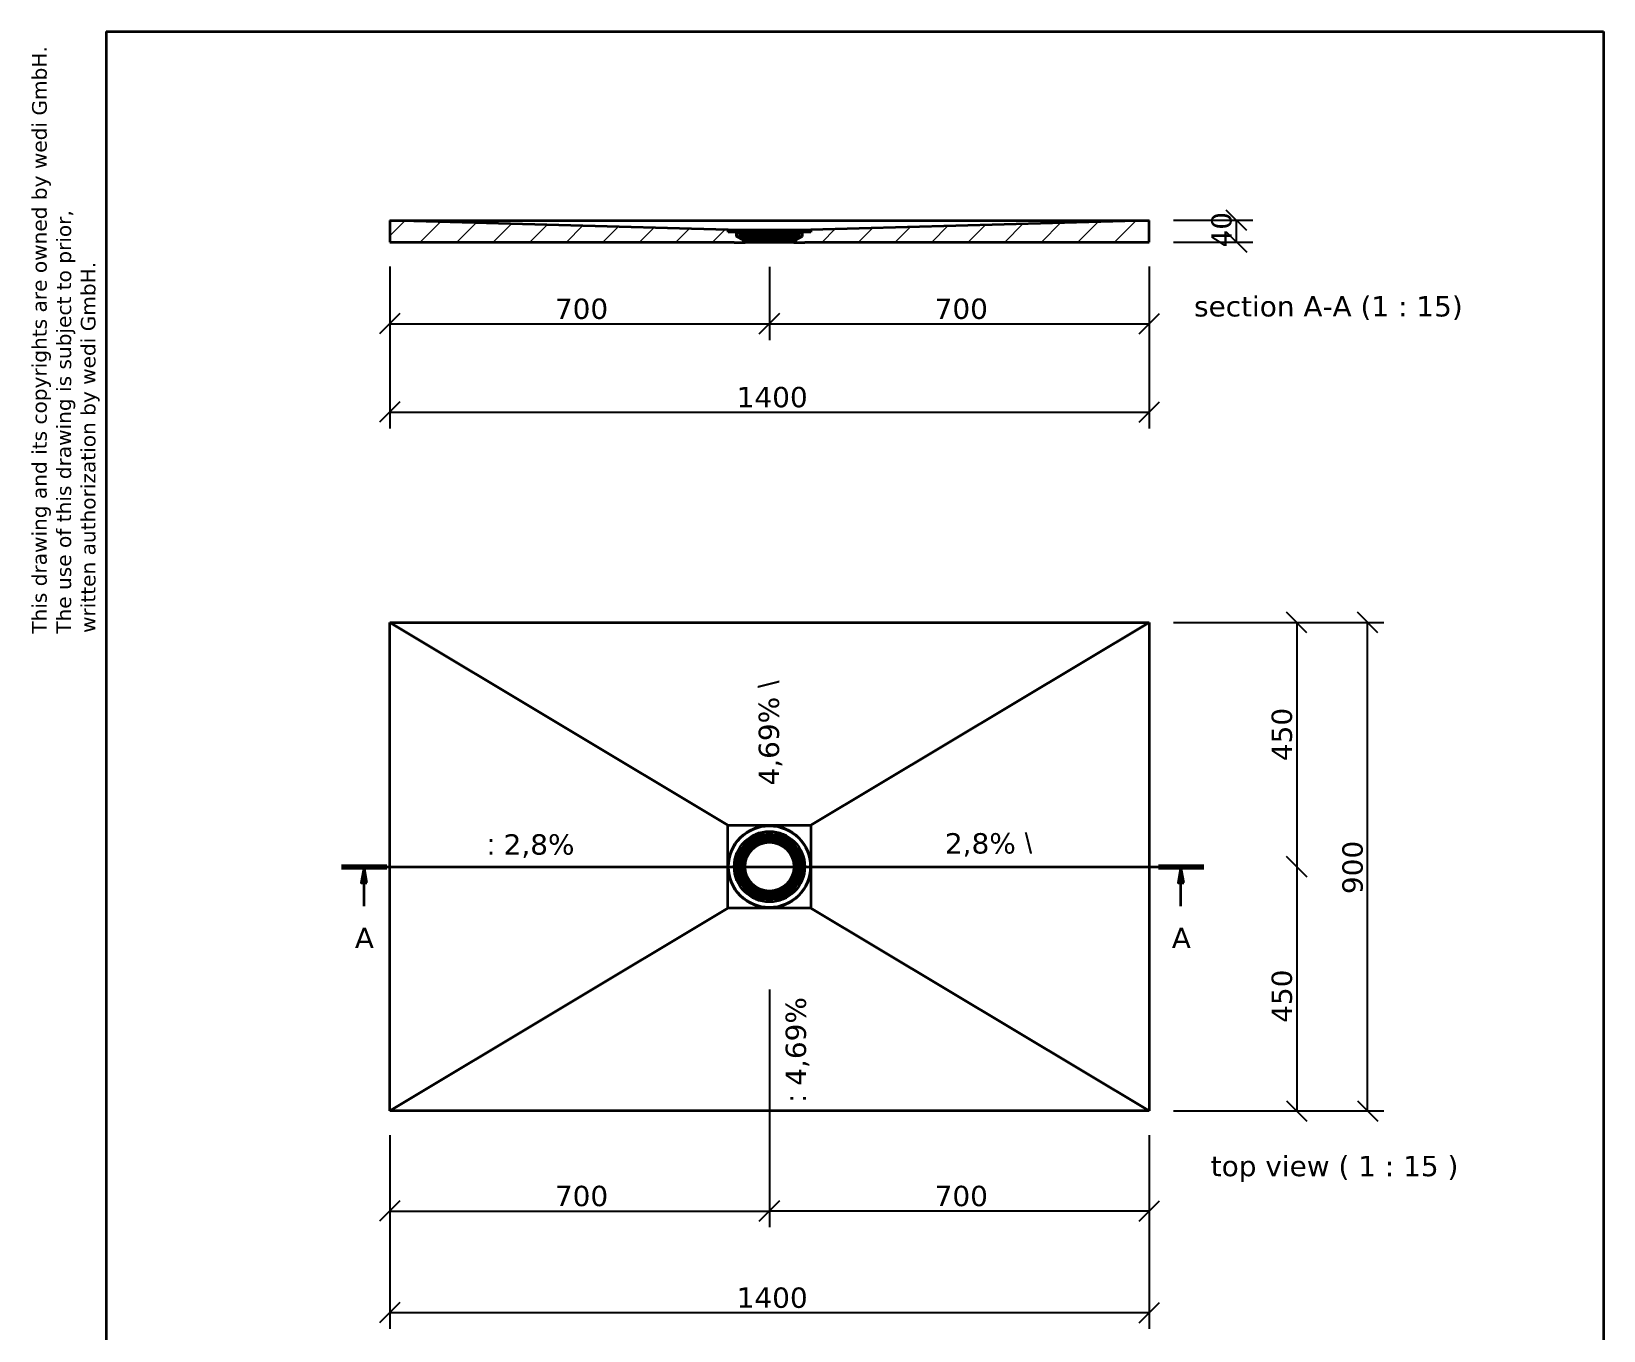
# Model space of a CAD drawing. Header units: millimetres. Extents: x 102 to 3000, y 150 to 4305.
# Drawn here: x 102 to 3000, y 1911 to 4305 of the extents above; entities that cross this region are included whole.
import ezdxf

# ---------------------------------------------------------------- set-up
doc = ezdxf.new("R2010")
doc.units = ezdxf.units.MM
doc.header["$LTSCALE"] = 15
for name, color, linetype, lineweight in [('_Sichtbarkanten', 7, 'Continuous', 35), ('Bemaßung (ISO)', 7, 'Continuous', 25), ('Rahmen (ISO)', 7, 'Continuous', 35), ('Schnittlinie (ISO)', 7, 'Continuous', 35), ('Schraffur (ISO)', 7, 'Continuous', 13), ('Symbol (ISO)', 7, 'Continuous', 25), ('Verdeckt (ISO)', 7, 'Continuous', 35)]:
    doc.layers.add(name, color=color, linetype=linetype, lineweight=lineweight)
doc.styles.add('Bezeichnungstext (DIN)', font='verdana.ttf')
doc.styles.add('Notiztext (DIN)', font='verdana.ttf')
doc.styles.add('Textstil65', font='verdana.ttf')
doc.dimstyles.new('Standard (DIN)', dxfattribs={"dimscale": 15, "dimtxt": 2.5, "dimasz": 2.5, "dimexe": 2, "dimexo": 10, "dimgap": 0.5, "dimtad": 1, "dimdec": 1, "dimrnd": 1e-08, "dimtxsty": 'Notiztext (DIN)', "dimblk": 'OBLIQUE', "dimcen": 0.09, "dimclrd": 256, "dimclre": 256, "dimclrt": 256, "dimadec": 0, "dimazin": 2, "dimtfac": 1, "dimtmove": 0, "dimatfit": 3, "dimfxl": 0, "dimtolj": 1, "dimtzin": 0, "dimlwd": -1, "dimlwe": -1, "dimarcsym": 0})
doc.dimstyles.new('Standard (DIN)-02', dxfattribs={"dimscale": 15, "dimtxt": 2.5, "dimasz": 2.5, "dimexe": 2, "dimexo": 3, "dimgap": 0.5, "dimtad": 1, "dimdec": 1, "dimrnd": 1e-08, "dimtxsty": 'Notiztext (DIN)', "dimblk": 'OBLIQUE', "dimcen": 0.09, "dimclrd": 256, "dimclre": 256, "dimclrt": 256, "dimadec": 0, "dimazin": 2, "dimtfac": 1, "dimtmove": 0, "dimatfit": 3, "dimfxl": 0, "dimtolj": 1, "dimtzin": 0, "dimlwd": -1, "dimlwe": -1, "dimarcsym": 0})

# ---------------------------------------------------------------- blocks, each defined once
blk = doc.blocks.new('Ränder Wedi_hoch')
at = {"layer": 'Rahmen (ISO)'}
for p, q in [((16, 287), (16, 10)), ((16, 287), (200, 287)), ((200, 287), (200, 10)), ((16, 10), (200, 10))]:
    blk.add_line(p, q, dxfattribs=at)
at = {"layer": 'Rahmen (ISO)', "char_height": 1.8, "attachment_point": 7, "rotation": 90, "style": 'Textstil65'}
for s, insert in [('This drawing and its copyrights are owned by wedi GmbH.', (9.2, 213)), ('The use of this drawing is subject to prior,', (12.2, 213)), ('written authorization by wedi GmbH.', (15.19, 213.1)), ('unterliegt dem Urheberrecht. Die Verwendung bedarf in jedem', (12.2, 10.21)), ('Fall der vorherigen, schriftlichen Zustimmung der wedi GmbH.', (15.19, 10.24)), ('Diese Zeichnung / Skizze ist Eigentum der wedi GmbH und ', (9.2, 10.24))]:
    blk.add_mtext(s, dxfattribs=dict(at, insert=insert))
blk = doc.blocks.new('_Oblique')
at = {"color": 0, "linetype": 'ByBlock', "lineweight": -2}
blk.add_line((-0.5, -0.5), (0.5, 0.5), dxfattribs=at)
blk = doc.blocks.new('*D40')
at = {"layer": 'Bemaßung (ISO)', "transparency": 16777216}
for p, q in [((762.5, 2270.7), (762.5, 1913.7)), ((2162.5, 2270.7), (2162.5, 1913.7)), ((2162.5, 1943.7), (762.5, 1943.7))]:
    blk.add_line(p, q, dxfattribs=at)
at = {"layer": 'Defpoints', "color": 0, "transparency": 16777216}
for p in [(762.5, 2315.7), (2162.5, 2315.7), (762.5, 1943.7)]:
    blk.add_point(p, dxfattribs=at)
at = {"layer": 'Bemaßung (ISO)', "transparency": 16777216, "xscale": 37.5, "yscale": 37.5, "zscale": 37.5, "rotation": 180}
blk.add_blockref('_Oblique', (762.5, 1943.7), dxfattribs=at)
at = {"layer": 'Bemaßung (ISO)', "transparency": 16777216, "xscale": 37.5, "yscale": 37.5, "zscale": 37.5}
blk.add_blockref('_Oblique', (2162.5, 1943.7), dxfattribs=at)
at = {"layer": 'Bemaßung (ISO)', "transparency": 16777216, "insert": (1402.1, 1990.2), "char_height": 37.5, "attachment_point": 1, "style": 'Notiztext (DIN)'}
blk.add_mtext('\\A1;1400', dxfattribs=at)
blk = doc.blocks.new('2DTransSchnitt0')
at = {"layer": 'Schnittlinie (ISO)', "linetype": 'Continuous'}
for p, q in [((44.9, 184.38), (150.86, 184.38)), ((47.69, 184.38), (47.34, 182.38)), ((47.69, 182.38), (47.69, 184.38)), ((48.04, 182.38), (47.69, 184.38)), ((148.07, 184.38), (147.72, 182.38)), ((148.07, 182.38), (148.07, 184.38)), ((148.42, 182.38), (148.07, 184.38)), ((47.34, 182.38), (48.04, 182.38)), ((47.69, 179.51), (47.69, 182.38)), ((147.72, 182.38), (148.42, 182.38)), ((148.07, 179.51), (148.07, 182.38))]:
    blk.add_line(p, q, dxfattribs=at)
at = {"layer": 'Schnittlinie (ISO)', "linetype": 'Continuous', "lineweight": 70}
for p, q in [((44.9, 184.38), (50.47, 184.38)), ((145.29, 184.38), (150.86, 184.38))]:
    blk.add_line(p, q, dxfattribs=at)
at = {"layer": 'Schnittlinie (ISO)', "linetype": 'Continuous', "flags": 128}
for points in [[(48.04, 182.38), (47.69, 184.38), (47.34, 182.38), (48.04, 182.38)], [(148.42, 182.38), (148.07, 184.38), (147.72, 182.38), (148.42, 182.38)]]:
    blk.add_lwpolyline(points, dxfattribs=at)
at = {"layer": 'Schnittlinie (ISO)'}
for points in [[(48.04, 182.38), (47.69, 184.38), (47.34, 182.38), (48.04, 182.38)], [(148.42, 182.38), (148.07, 184.38), (147.72, 182.38), (148.42, 182.38)]]:
    blk.add_solid(points, dxfattribs=at)
at = {"layer": 'Schnittlinie (ISO)', "char_height": 2.5, "attachment_point": 7, "style": 'Bezeichnungstext (DIN)'}
for insert in [(46.55, 174.38), (146.94, 174.38)]:
    blk.add_mtext('A', dxfattribs=dict(at, insert=insert))
blk = doc.blocks.new('*D42')
at = {"layer": 'Bemaßung (ISO)', "transparency": 16777216}
for p, q in [((2207.5, 3215.7), (2464.6, 3215.7)), ((2434.6, 3215.7), (2434.6, 2765.7))]:
    blk.add_line(p, q, dxfattribs=at)
at = {"layer": 'Defpoints', "color": 0, "transparency": 16777216}
for p in [(2162.5, 3215.7), (2262.9, 2765.7), (2434.6, 2765.7)]:
    blk.add_point(p, dxfattribs=at)
at = {"layer": 'Bemaßung (ISO)', "transparency": 16777216, "xscale": 37.5, "yscale": 37.5, "zscale": 37.5}
for p, rotation in [((2434.6, 3215.7), 90), ((2434.6, 2765.7), 270)]:
    blk.add_blockref('_Oblique', p, dxfattribs=dict(at, rotation=rotation))
at = {"layer": 'Bemaßung (ISO)', "transparency": 16777216, "insert": (2388.1, 2960.2), "char_height": 37.5, "attachment_point": 1, "rotation": 90, "style": 'Notiztext (DIN)'}
blk.add_mtext('\\A1;450', dxfattribs=at)
blk = doc.blocks.new('*D43')
at = {"layer": 'Bemaßung (ISO)', "transparency": 16777216}
for p, q in [((2434.6, 2765.7), (2434.6, 2315.7)), ((2207.5, 2315.7), (2464.6, 2315.7))]:
    blk.add_line(p, q, dxfattribs=at)
at = {"layer": 'Defpoints', "color": 0, "transparency": 16777216}
for p in [(2262.9, 2765.7), (2162.5, 2315.7), (2434.6, 2315.7)]:
    blk.add_point(p, dxfattribs=at)
at = {"layer": 'Bemaßung (ISO)', "transparency": 16777216, "xscale": 37.5, "yscale": 37.5, "zscale": 37.5}
for p, rotation in [((2434.6, 2765.7), 90), ((2434.6, 2315.7), 270)]:
    blk.add_blockref('_Oblique', p, dxfattribs=dict(at, rotation=rotation))
at = {"layer": 'Bemaßung (ISO)', "transparency": 16777216, "insert": (2388.1, 2477.9), "char_height": 37.5, "attachment_point": 1, "rotation": 90, "style": 'Notiztext (DIN)'}
blk.add_mtext('\\A1;450', dxfattribs=at)
blk = doc.blocks.new('*D44')
at = {"layer": 'Bemaßung (ISO)', "transparency": 16777216}
for p, q in [((2207.5, 3215.7), (2595, 3215.7)), ((2565, 2315.7), (2565, 3215.7)), ((2207.5, 2315.7), (2595, 2315.7))]:
    blk.add_line(p, q, dxfattribs=at)
at = {"layer": 'Defpoints', "color": 0, "transparency": 16777216}
for p in [(2162.5, 3215.7), (2565, 3215.7), (2162.5, 2315.7)]:
    blk.add_point(p, dxfattribs=at)
at = {"layer": 'Bemaßung (ISO)', "transparency": 16777216, "xscale": 37.5, "yscale": 37.5, "zscale": 37.5}
for p, rotation in [((2565, 3215.7), 90), ((2565, 2315.7), 270)]:
    blk.add_blockref('_Oblique', p, dxfattribs=dict(at, rotation=rotation))
at = {"layer": 'Bemaßung (ISO)', "transparency": 16777216, "insert": (2518.5, 2715.2), "char_height": 37.5, "attachment_point": 1, "rotation": 90, "style": 'Notiztext (DIN)'}
blk.add_mtext('\\A1;900', dxfattribs=at)
blk = doc.blocks.new('*D45')
at = {"layer": 'Bemaßung (ISO)', "transparency": 16777216}
for p, q in [((762.5, 3871.9), (762.5, 3736.2)), ((1462.5, 3871.2), (1462.5, 3736.2)), ((762.5, 3766.2), (1462.5, 3766.2))]:
    blk.add_line(p, q, dxfattribs=at)
at = {"layer": 'Defpoints', "color": 0, "transparency": 16777216}
for p in [(762.5, 3916.9), (1462.5, 3916.2), (1462.5, 3766.2)]:
    blk.add_point(p, dxfattribs=at)
at = {"layer": 'Bemaßung (ISO)', "transparency": 16777216, "xscale": 37.5, "yscale": 37.5, "zscale": 37.5, "rotation": 180}
blk.add_blockref('_Oblique', (762.5, 3766.2), dxfattribs=at)
at = {"layer": 'Bemaßung (ISO)', "transparency": 16777216, "xscale": 37.5, "yscale": 37.5, "zscale": 37.5}
blk.add_blockref('_Oblique', (1462.5, 3766.2), dxfattribs=at)
at = {"layer": 'Bemaßung (ISO)', "transparency": 16777216, "insert": (1067, 3812.7), "char_height": 37.5, "attachment_point": 1, "style": 'Notiztext (DIN)'}
blk.add_mtext('\\A1;700', dxfattribs=at)
blk = doc.blocks.new('*D46')
at = {"layer": 'Bemaßung (ISO)', "transparency": 16777216}
for p, q in [((1462.5, 3871.2), (1462.5, 3736.2)), ((2162.5, 3871.9), (2162.5, 3736.2)), ((1462.5, 3766.2), (2162.5, 3766.2))]:
    blk.add_line(p, q, dxfattribs=at)
at = {"layer": 'Defpoints', "color": 0, "transparency": 16777216}
for p in [(1462.5, 3916.2), (2162.5, 3916.9), (2162.5, 3766.2)]:
    blk.add_point(p, dxfattribs=at)
at = {"layer": 'Bemaßung (ISO)', "transparency": 16777216, "xscale": 37.5, "yscale": 37.5, "zscale": 37.5, "rotation": 180}
blk.add_blockref('_Oblique', (1462.5, 3766.2), dxfattribs=at)
at = {"layer": 'Bemaßung (ISO)', "transparency": 16777216, "xscale": 37.5, "yscale": 37.5, "zscale": 37.5}
blk.add_blockref('_Oblique', (2162.5, 3766.2), dxfattribs=at)
at = {"layer": 'Bemaßung (ISO)', "transparency": 16777216, "insert": (1767, 3812.7), "char_height": 37.5, "attachment_point": 1, "style": 'Notiztext (DIN)'}
blk.add_mtext('\\A1;700', dxfattribs=at)
blk = doc.blocks.new('*D47')
at = {"layer": 'Bemaßung (ISO)', "transparency": 16777216}
for p, q in [((2207.5, 3956.9), (2353.4, 3956.9)), ((2323.4, 3916.9), (2323.4, 3956.9)), ((2207.5, 3916.9), (2353.4, 3916.9))]:
    blk.add_line(p, q, dxfattribs=at)
at = {"layer": 'Defpoints', "color": 0, "transparency": 16777216}
for p in [(2162.5, 3956.9), (2323.4, 3956.9), (2162.5, 3916.9)]:
    blk.add_point(p, dxfattribs=at)
at = {"layer": 'Bemaßung (ISO)', "transparency": 16777216, "xscale": 37.5, "yscale": 37.5, "zscale": 37.5}
for p, rotation in [((2323.4, 3956.9), 90), ((2323.4, 3916.9), 270)]:
    blk.add_blockref('_Oblique', p, dxfattribs=dict(at, rotation=rotation))
at = {"layer": 'Bemaßung (ISO)', "transparency": 16777216, "insert": (2276.8, 3906.8), "char_height": 37.5, "attachment_point": 1, "rotation": 90, "style": 'Notiztext (DIN)'}
blk.add_mtext('\\A1;40', dxfattribs=at)
blk = doc.blocks.new('*D48')
at = {"layer": 'Bemaßung (ISO)', "transparency": 16777216}
for p, q in [((1462.5, 2539.3), (1462.5, 2101.1)), ((762.6, 2165.8), (762.6, 2101.1)), ((762.6, 2131.1), (1462.5, 2131.1))]:
    blk.add_line(p, q, dxfattribs=at)
at = {"layer": 'Defpoints', "color": 0, "transparency": 16777216}
for p in [(1462.5, 2689.3), (762.6, 2315.8), (1462.5, 2131.1)]:
    blk.add_point(p, dxfattribs=at)
at = {"layer": 'Bemaßung (ISO)', "transparency": 16777216, "xscale": 37.5, "yscale": 37.5, "zscale": 37.5, "rotation": 180}
blk.add_blockref('_Oblique', (762.6, 2131.1), dxfattribs=at)
at = {"layer": 'Bemaßung (ISO)', "transparency": 16777216, "xscale": 37.5, "yscale": 37.5, "zscale": 37.5}
blk.add_blockref('_Oblique', (1462.5, 2131.1), dxfattribs=at)
at = {"layer": 'Bemaßung (ISO)', "transparency": 16777216, "insert": (1067, 2177.6), "char_height": 37.5, "attachment_point": 1, "style": 'Notiztext (DIN)'}
blk.add_mtext('\\A1;700', dxfattribs=at)
blk = doc.blocks.new('*D49')
at = {"layer": 'Bemaßung (ISO)', "transparency": 16777216}
for p, q in [((1462.5, 2539.3), (1462.5, 2101.1)), ((2162.5, 2165.8), (2162.5, 2101.1)), ((2162.5, 2131.1), (1462.5, 2131.1))]:
    blk.add_line(p, q, dxfattribs=at)
at = {"layer": 'Defpoints', "color": 0, "transparency": 16777216}
for p in [(1462.5, 2689.3), (2162.5, 2315.8), (1462.5, 2131.1)]:
    blk.add_point(p, dxfattribs=at)
at = {"layer": 'Bemaßung (ISO)', "transparency": 16777216, "xscale": 37.5, "yscale": 37.5, "zscale": 37.5, "rotation": 180}
blk.add_blockref('_Oblique', (1462.5, 2131.1), dxfattribs=at)
at = {"layer": 'Bemaßung (ISO)', "transparency": 16777216, "xscale": 37.5, "yscale": 37.5, "zscale": 37.5}
blk.add_blockref('_Oblique', (2162.5, 2131.1), dxfattribs=at)
at = {"layer": 'Bemaßung (ISO)', "transparency": 16777216, "insert": (1767, 2177.6), "char_height": 37.5, "attachment_point": 1, "style": 'Notiztext (DIN)'}
blk.add_mtext('\\A1;700', dxfattribs=at)
blk = doc.blocks.new('*D50')
at = {"layer": 'Bemaßung (ISO)', "transparency": 16777216}
for p, q in [((762.5, 3766.9), (762.5, 3573.4)), ((2162.5, 3766.9), (2162.5, 3573.4)), ((762.5, 3603.4), (2162.5, 3603.4))]:
    blk.add_line(p, q, dxfattribs=at)
at = {"layer": 'Defpoints', "color": 0, "transparency": 16777216}
for p in [(762.5, 3916.9), (2162.5, 3916.9), (2162.5, 3603.4)]:
    blk.add_point(p, dxfattribs=at)
at = {"layer": 'Bemaßung (ISO)', "transparency": 16777216, "xscale": 37.5, "yscale": 37.5, "zscale": 37.5, "rotation": 180}
blk.add_blockref('_Oblique', (762.5, 3603.4), dxfattribs=at)
at = {"layer": 'Bemaßung (ISO)', "transparency": 16777216, "xscale": 37.5, "yscale": 37.5, "zscale": 37.5}
blk.add_blockref('_Oblique', (2162.5, 3603.4), dxfattribs=at)
at = {"layer": 'Bemaßung (ISO)', "transparency": 16777216, "insert": (1402.1, 3649.9), "char_height": 37.5, "attachment_point": 1, "style": 'Notiztext (DIN)'}
blk.add_mtext('\\A1;1400', dxfattribs=at)

msp = doc.modelspace()

# ---------------------------------------------------------------- hatches: boundary and pattern name
at = {"layer": 'Schraffur (ISO)'}
h = msp.add_hatch(dxfattribs=at)
h.set_pattern_fill('ANSI31', color=256, scale=381, style=0)
h.set_pattern_definition([(45, (0, 0), (-33.67596, 33.67596), [])])
h.paths.add_polyline_path([(1508.03, 3918.13), (1509.78, 3918.13), (1509.78, 3920.83), (1522.78, 3929.13), (1522.78, 3937.13), (1537.78, 3937.13), (1537.78, 3938.13), (1520.48, 3938.13), (1519.98, 3937.63), (1519.98, 3932.63), (1518.28, 3932.63), (1517.78, 3932.13), (1517.78, 3930.63), (1513.78, 3928.08), (1513.78, 3925.76), (1511.48, 3924.29), (1511.48, 3926.13), (1509.03, 3924.57), (1508.03, 3922.83)])
h.paths.add_polyline_path([(1415.28, 3918.13), (1417.03, 3918.13), (1417.03, 3922.83), (1416.02, 3924.57), (1413.58, 3926.13), (1413.58, 3924.29), (1411.28, 3925.76), (1411.28, 3928.08), (1407.28, 3930.63), (1407.28, 3932.13), (1406.78, 3932.63), (1405.08, 3932.63), (1405.08, 3937.63), (1404.58, 3938.13), (1387.28, 3938.13), (1387.28, 3937.13), (1402.28, 3937.13), (1402.28, 3929.13), (1415.28, 3920.83)])
h.paths.add_polyline_path([(1414.53, 3920.13), (1402.03, 3927.13), (1402.03, 3935.13), (1386.53, 3935.13), (1386.53, 3939.38), (1386.04, 3939.38), (762.56, 3956.88), (762.53, 3955.63), (762.53, 3916.88), (1397.53, 3916.88), (1397.53, 3916.18), (1417.53, 3916.18), (1417.53, 3916.88), (1414.53, 3916.88)])
h.paths.add_polyline_path([(1523.03, 3927.13), (1510.53, 3920.13), (1510.53, 3916.88), (1507.53, 3916.88), (1507.53, 3916.18), (1527.53, 3916.18), (1527.53, 3916.88), (2162.53, 3916.88), (2162.53, 3955.63), (2162.49, 3956.88), (1539.01, 3939.38), (1538.53, 3939.38), (1538.53, 3935.13), (1523.03, 3935.13)])

# ---------------------------------------------------------------- linework, layer by layer
at = {"layer": '_Sichtbarkanten'}
for p, q in [((762.56, 3956.88), (762.53, 3955.63)), ((762.53, 3955.63), (762.53, 3916.88)), ((1386.04, 3939.38), (762.56, 3956.88)), ((762.59, 3956.88), (2162.46, 3956.88)), ((2162.49, 3956.88), (1539.01, 3939.38)), ((2162.53, 3955.63), (2162.49, 3956.88)), ((2162.53, 3916.88), (2162.53, 3955.63)), ((762.53, 3916.88), (1397.53, 3916.88)), ((1386.53, 3939.38), (1386.04, 3939.38)), ((1386.53, 3935.13), (1386.53, 3939.38)), ((1386.53, 3939.38), (1538.53, 3939.38)), ((1402.03, 3935.13), (1386.53, 3935.13)), ((1404.58, 3938.13), (1387.28, 3938.13)), ((1387.28, 3938.13), (1387.28, 3937.13)), ((1387.28, 3937.13), (1402.28, 3937.13)), ((1397.53, 3916.88), (1397.53, 3916.18)), ((1397.53, 3916.18), (1417.53, 3916.18)), ((1402.03, 3927.13), (1402.03, 3935.13)), ((1402.28, 3935.13), (1402.03, 3935.13)), ((1414.53, 3920.13), (1402.03, 3927.13)), ((1405.41, 3927.13), (1402.03, 3927.13)), ((1402.28, 3937.13), (1402.28, 3929.13)), ((1402.28, 3929.13), (1415.28, 3920.83)), ((1405.08, 3937.63), (1404.58, 3938.13)), ((1520.48, 3938.13), (1404.58, 3938.13)), ((1405.08, 3932.63), (1405.08, 3937.63)), ((1405.08, 3937.63), (1519.98, 3937.63)), ((1406.78, 3932.63), (1405.08, 3932.63)), ((1407.28, 3932.13), (1406.78, 3932.63)), ((1518.28, 3932.63), (1406.78, 3932.63)), ((1407.28, 3930.63), (1407.28, 3932.13)), ((1407.28, 3932.13), (1517.78, 3932.13)), ((1411.28, 3928.08), (1407.28, 3930.63)), ((1517.78, 3930.63), (1407.28, 3930.63)), ((1411.28, 3925.76), (1411.28, 3928.08)), ((1513.78, 3928.08), (1411.28, 3928.08)), ((1413.58, 3924.29), (1411.28, 3925.76)), ((1413.58, 3925.76), (1411.28, 3925.76)), ((1416.02, 3924.57), (1413.58, 3926.13)), ((1413.58, 3926.13), (1413.58, 3924.29)), ((1511.48, 3926.13), (1413.58, 3926.13)), ((1414.53, 3916.88), (1414.53, 3920.13)), ((1414.53, 3920.13), (1415.28, 3920.13)), ((1417.53, 3916.88), (1414.53, 3916.88)), ((1415.28, 3920.83), (1415.28, 3918.13)), ((1415.28, 3918.13), (1417.03, 3918.13)), ((1417.03, 3922.83), (1416.02, 3924.57)), ((1509.03, 3924.57), (1416.02, 3924.57)), ((1417.03, 3918.13), (1417.03, 3922.83)), ((1508.03, 3922.83), (1417.03, 3922.83)), ((1508.03, 3918.13), (1417.03, 3918.13)), ((1417.53, 3916.18), (1417.53, 3916.88)), ((1417.53, 3916.88), (1507.53, 3916.88)), ((1507.53, 3916.18), (1417.53, 3916.18)), ((1510.53, 3916.88), (1507.53, 3916.88)), ((1507.53, 3916.88), (1507.53, 3916.18)), ((1507.53, 3916.18), (1527.53, 3916.18)), ((1509.03, 3924.57), (1508.03, 3922.83)), ((1508.03, 3922.83), (1508.03, 3918.13)), ((1508.03, 3918.13), (1509.78, 3918.13)), ((1511.48, 3926.13), (1509.03, 3924.57)), ((1509.78, 3920.83), (1522.78, 3929.13)), ((1509.78, 3918.13), (1509.78, 3920.83)), ((1509.78, 3920.13), (1510.53, 3920.13)), ((1523.03, 3927.13), (1510.53, 3920.13)), ((1510.53, 3920.13), (1510.53, 3916.88)), ((1511.48, 3924.29), (1511.48, 3926.13)), ((1513.78, 3925.76), (1511.48, 3924.29)), ((1513.78, 3925.76), (1511.48, 3925.76)), ((1517.78, 3930.63), (1513.78, 3928.08)), ((1513.78, 3928.08), (1513.78, 3925.76)), ((1518.28, 3932.63), (1517.78, 3932.13)), ((1517.78, 3932.13), (1517.78, 3930.63)), ((1519.98, 3932.63), (1518.28, 3932.63)), ((1523.03, 3927.13), (1519.64, 3927.13)), ((1520.48, 3938.13), (1519.98, 3937.63)), ((1519.98, 3937.63), (1519.98, 3932.63)), ((1537.78, 3938.13), (1520.48, 3938.13)), ((1522.78, 3937.13), (1537.78, 3937.13)), ((1522.78, 3929.13), (1522.78, 3937.13)), ((1523.03, 3935.13), (1522.78, 3935.13)), ((1538.53, 3935.13), (1523.03, 3935.13)), ((1523.03, 3935.13), (1523.03, 3927.13)), ((1527.53, 3916.18), (1527.53, 3916.88)), ((1527.53, 3916.88), (2162.53, 3916.88)), ((1537.78, 3937.13), (1537.78, 3938.13)), ((1539.01, 3939.38), (1538.53, 3939.38)), ((1538.53, 3939.38), (1538.53, 3935.13)), ((762.53, 3215.72), (2162.53, 3215.72)), ((762.53, 2315.72), (762.53, 3215.72)), ((762.53, 3215.72), (762.56, 3215.67)), ((762.59, 3215.67), (762.56, 3215.67)), ((762.56, 2315.78), (762.56, 3215.67)), ((762.59, 3215.67), (2162.46, 3215.67)), ((762.59, 3215.67), (1386.04, 2842.19)), ((2162.46, 3215.67), (1539.01, 2842.19)), ((2162.46, 3215.67), (2162.49, 3215.67)), ((2162.53, 3215.72), (2162.49, 3215.67)), ((2162.49, 3215.67), (2162.49, 2315.78)), ((2162.53, 3215.72), (2162.53, 2315.72)), ((1386.04, 2842.19), (1539.01, 2842.19)), ((1386.04, 2689.25), (1386.04, 2842.19)), ((1539.01, 2842.19), (1539.01, 2689.25)), ((762.59, 2315.78), (1386.04, 2689.25)), ((1539.01, 2689.25), (1386.04, 2689.25)), ((2162.46, 2315.78), (1539.01, 2689.25)), ((762.53, 2315.72), (762.56, 2315.78)), ((2162.53, 2315.72), (762.53, 2315.72)), ((762.59, 2315.78), (762.56, 2315.78)), ((2162.46, 2315.78), (762.59, 2315.78)), ((2162.46, 2315.78), (2162.49, 2315.78)), ((2162.53, 2315.72), (2162.49, 2315.78))]:
    msp.add_line(p, q, dxfattribs=at)
for radius in [76, 75.25, 57.95, 57.45, 55.75, 55.25, 51.25, 48.95, 46.5, 45.5, 45]:
    msp.add_circle((1462.53, 2765.72), radius, dxfattribs=at)
at = {"layer": 'Verdeckt (ISO)'}
for radius in [65, 60.5, 60.25, 48, 47.25]:
    msp.add_circle((1462.53, 2765.72), radius, dxfattribs=at)

# ---------------------------------------------------------------- block references
at = {"xscale": 15, "yscale": 15, "zscale": 15}
msp.add_blockref('Ränder Wedi_hoch', (0, 0), dxfattribs=at)
at = {"layer": 'Schnittlinie (ISO)', "xscale": 15, "yscale": 15, "zscale": 15}
msp.add_blockref('2DTransSchnitt0', (0, 0), dxfattribs=at)

# ---------------------------------------------------------------- texts
at = {"layer": 'Symbol (ISO)', "char_height": 37.5, "attachment_point": 7, "style": 'Bezeichnungstext (DIN)'}
for s, insert in [('section A-A (1 : 15)', (2245.12, 3772.94)), ('top view ( 1 : 15 )', (2275.92, 2184.58))]:
    msp.add_mtext(s, dxfattribs=dict(at, insert=insert))
at = {"layer": 'Symbol (ISO)', "char_height": 37.5, "attachment_point": 1, "rotation": 90, "style": 'Notiztext (DIN)'}
for s, insert, width in [('{4,69% \\fAIGDT|b0|i0;\\H37.3096;\\\\}', (1442.64, 2915.27), 259.9982), ('{\\fAIGDT|b0|i0;\\H37.3096;:\\fVerdana|b0|i0;\\H37.5000; 4,69%}', (1492.31, 2331.73), 262.2671)]:
    msp.add_mtext(s, dxfattribs=dict(at, insert=insert, width=width))
at = {"layer": 'Symbol (ISO)', "char_height": 37.5, "attachment_point": 1, "style": 'Notiztext (DIN)'}
for s, insert, width in [('{\\fAIGDT|b0|i0;\\H37.3096;:\\fVerdana|b0|i0;\\H37.5000; 2,8%}', (942.25, 2825.42), 229.4813), ('{2,8% \\fAIGDT|b0|i0;\\H37.3096;\\\\}', (1785.93, 2827.45), 227.2125)]:
    msp.add_mtext(s, dxfattribs=dict(at, insert=insert, width=width))

# ---------------------------------------------------------------- dimensions: what is measured, and where the dimension line sits
at = {"layer": 'Bemaßung (ISO)'}
for base, p1, p2, angle, dimstyle, override, picture, middle in [((2323.36, 3956.88), (2162.53, 3916.88), (2162.46, 3956.88), 90, 'Standard (DIN)-02', {"dimdec": 1, "dimtp": 0, "dimtm": 0, "dimtdec": 2, "dimtofl": 1, "dimatfit": 1}, '*D47', (2323.36, 3936.88)), ((1462.53, 3766.18), (762.53, 3916.88), (1462.53, 3916.18), 180, 'Standard (DIN)-02', {"dimdec": 1, "dimtp": 0, "dimtm": 0, "dimtdec": 2, "dimtofl": 0, "dimatfit": 1}, '*D45', (1112.53, 3766.18)), ((2162.53, 3603.35), (762.53, 3916.88), (2162.53, 3916.88), 180, 'Standard (DIN)', {"dimdec": 1, "dimtp": 0, "dimtm": 0, "dimtdec": 2, "dimtofl": 0, "dimatfit": 1}, '*D50', (1462.53, 3603.35)), ((2162.53, 3766.18), (1462.53, 3916.18), (2162.53, 3916.88), 180, 'Standard (DIN)-02', {"dimdec": 1, "dimtp": 0, "dimtm": 0, "dimtdec": 2, "dimtofl": 0, "dimatfit": 1}, '*D46', (1812.53, 3766.18)), ((2434.63, 2765.72), (2162.53, 3215.72), (2262.87, 2765.72), 90, 'Standard (DIN)-02', {"dimdec": 1, "dimse2": 1, "dimtp": 0, "dimtm": 0, "dimtdec": 2, "dimtofl": 0, "dimatfit": 1}, '*D42', (2434.63, 3006.74)), ((2565.03, 3215.72), (2162.53, 2315.72), (2162.53, 3215.72), 90, 'Standard (DIN)-02', {"dimdec": 1, "dimtp": 0, "dimtm": 0, "dimtdec": 2, "dimtofl": 0, "dimatfit": 1}, '*D44', (2565.03, 2761.23)), ((2434.63, 2315.72), (2262.87, 2765.72), (2162.53, 2315.72), 90, 'Standard (DIN)-02', {"dimdec": 1, "dimse1": 1, "dimtp": 0, "dimtm": 0, "dimtdec": 2, "dimtofl": 0, "dimatfit": 1}, '*D43', (2434.63, 2524.39)), ((1462.53, 2131.07), (2162.49, 2315.78), (1462.53, 2689.25), 180, 'Standard (DIN)', {"dimdec": 1, "dimtp": 0, "dimtm": 0, "dimtdec": 2, "dimtofl": 0, "dimatfit": 1}, '*D49', (1812.51, 2131.07)), ((762.53, 1943.71), (2162.53, 2315.72), (762.53, 2315.72), 180, 'Standard (DIN)-02', {"dimdec": 1, "dimtp": 0, "dimtm": 0, "dimtdec": 2, "dimtofl": 0, "dimatfit": 1}, '*D40', (1462.53, 1943.71))]:
    dim = msp.add_linear_dim(base=base, p1=p1, p2=p2, angle=angle, dimstyle=dimstyle, override=override, dxfattribs=at)
    dim.commit()
    dim.dimension.update_dxf_attribs({"geometry": picture, "text_midpoint": middle, "dimtype": 160})
dim = msp.add_linear_dim(base=(1462.53, 2131.07), p1=(762.56, 2315.78), p2=(1462.53, 2689.25), dimstyle='Standard (DIN)', override={"dimdec": 1, "dimtp": 0, "dimtm": 0, "dimtdec": 2, "dimtofl": 0, "dimatfit": 1}, dxfattribs=at)
dim.commit()
dim.dimension.update_dxf_attribs({"geometry": '*D48', "text_midpoint": (1112.54, 2131.07), "dimtype": 160})

doc.saveas('drawing.dxf')
